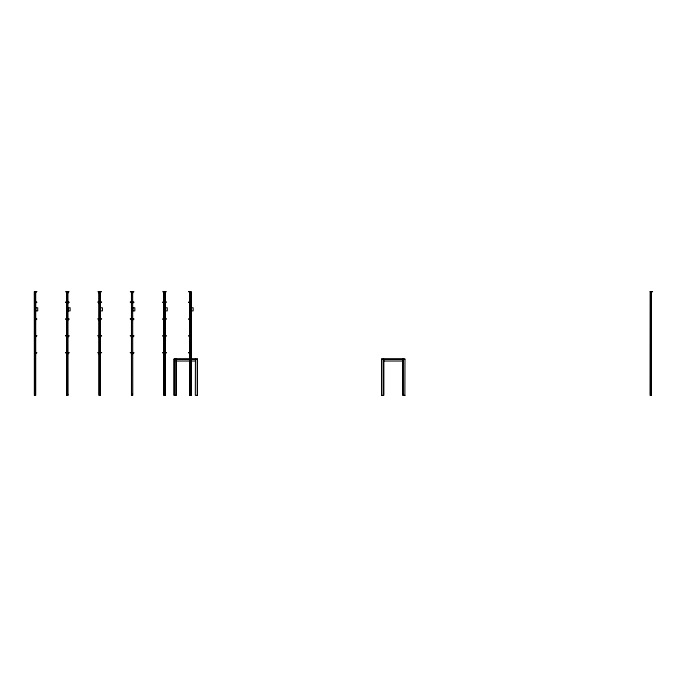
<?xml version="1.0" encoding="UTF-8"?>
<svg xmlns="http://www.w3.org/2000/svg" width="687" height="687" viewBox="0 0 687 687"><rect width="100%" height="100%" fill="white"/><g stroke="black" fill="none" stroke-linecap="round" stroke-linejoin="round"><path stroke-width="1.03" d="M650.057 291.649L652.65 291.649L651.508 291.803L651.353 292.945M35.647 292.945L35.801 291.803L36.943 291.649L34.35 291.649L34.35 395.351L35.647 395.351L35.647 291.649M66.759 292.945L66.596 291.803C62.319 291.632 72.384 291.632 68.107 291.803L67.944 292.945M99.057 292.945L98.902 291.803C94.583 291.632 104.828 291.632 100.508 291.803L100.354 292.945M131.466 292.945L131.311 291.803C126.992 291.632 137.237 291.632 132.917 291.803L132.763 292.945M163.867 292.945L163.712 291.803C159.393 291.632 169.637 291.632 165.318 291.803L165.163 292.945M189.792 292.945L189.638 291.803L188.496 291.649L191.089 291.649L191.089 395.351L189.792 395.351L189.792 291.649M35.647 302.074L36.943 302.228L35.801 302.228L35.647 303.371M66.759 302.074L65.463 302.228L66.596 302.228L66.759 303.371M67.944 302.074L69.241 302.228L68.107 302.228L67.944 303.371M99.057 302.074L97.76 302.074L98.902 302.228L99.057 303.371M100.354 302.074L101.65 302.074L100.508 302.228L100.354 303.371M131.466 302.074L130.169 302.074L131.311 302.228L131.466 303.371M132.763 302.074L134.059 302.228L132.917 302.228L132.763 303.371M163.867 302.074L162.57 302.228L163.712 302.228L163.867 303.371M165.163 302.074L166.46 302.074L165.318 302.228L165.163 303.371M189.792 302.074L188.496 302.228L189.638 302.228L189.792 303.371M35.647 307.776L37.716 307.776L37.716 310.885L35.647 310.885M68.056 307.776L70.126 307.776L70.126 310.885L68.056 310.885M100.354 307.776L102.432 307.776L102.432 310.885L100.354 310.885M132.763 307.776L134.832 307.776L134.832 310.885L132.763 310.885M165.163 307.776L167.242 307.776L167.242 310.885L165.163 310.885M191.089 307.776L193.167 307.776L193.167 310.885L191.089 310.885M35.647 318.923L36.943 319.077L35.801 319.077L35.647 320.219M66.759 318.923L65.463 319.077L66.596 319.077L66.759 320.219M67.944 318.923L69.241 319.077L68.107 319.077L67.944 320.219M99.057 318.923L97.76 318.923L98.902 319.077L99.057 320.219M100.354 318.923L101.65 318.923L100.508 319.077L100.354 320.219M131.466 318.923L130.169 318.923L131.311 319.077L131.466 320.219M132.763 318.923L134.059 319.077L132.917 319.077L132.763 320.219M163.867 318.923L162.57 319.077L163.712 319.077L163.867 320.219M165.163 318.923L166.46 318.923L165.318 319.077L165.163 320.219M189.792 318.923L188.496 319.077L189.638 319.077L189.792 320.219M35.647 335.771L36.943 335.771L35.801 335.926L35.647 337.068M66.759 335.771L65.463 335.771L66.596 335.926L66.759 337.068M67.944 335.771L69.241 335.926L68.107 335.926L67.944 337.068M99.057 335.771L97.76 335.771L98.902 335.926L99.057 337.068M100.354 335.771L101.65 335.926L100.508 335.926L100.354 337.068M131.466 335.771L130.169 335.771L131.311 335.926L131.466 337.068M132.763 335.771L134.059 335.926L132.917 335.926L132.763 337.068M163.867 335.771L162.57 335.926L163.712 335.926L163.867 337.068M165.163 335.771L166.46 335.926L165.318 335.926L165.163 337.068M189.792 335.771L188.496 335.926L189.638 335.926L189.792 337.068M35.647 352.629L36.943 352.783L35.801 352.783L35.647 353.925M66.759 352.629L65.463 352.783L66.596 352.783L66.759 353.925M67.944 352.629L69.241 352.783L68.107 352.783L67.944 353.925M99.057 352.629L97.76 352.783L98.902 352.783L99.057 353.925M100.354 352.629L101.65 352.629L100.508 352.783L100.354 353.925M131.466 352.629L130.169 352.629L131.311 352.783L131.466 353.925M132.763 352.629L134.059 352.783L132.917 352.783L132.763 353.925M163.867 352.629L162.57 352.783L163.712 352.783L163.867 353.925M165.163 352.629L166.46 352.783L165.318 352.783L165.163 353.925M189.792 352.629L188.496 352.783L189.638 352.783L189.792 353.925M174.189 359.155L197.315 359.155M381.749 359.155L404.875 359.155M176.155 361.027L195.34 361.027M383.724 361.027L402.908 361.027M163.867 394.055L164.751 394.055L164.751 395.351M404.978 395.351L402.908 395.351L402.908 359.052M651.353 291.649L651.353 395.351L650.057 395.351L650.16 291.649M651.25 291.649L651.25 395.351M404.875 395.351L404.978 359.052L381.646 359.052L381.646 395.351L383.724 395.351L383.724 359.052M403.011 359.052L403.011 395.351M383.621 359.052L383.621 395.351M381.749 359.052L381.749 395.351M197.315 359.052L197.315 395.351M195.443 359.052L195.34 395.351L197.418 395.351L197.418 359.052L174.086 359.052L174.086 395.351L176.155 395.351L176.155 359.052M191.218 307.776L191.218 310.885M190.986 291.649L190.986 395.351M190.78 394.055L190.78 395.351M189.895 291.649L189.895 395.351M176.052 359.052L176.052 395.351M174.189 359.052L174.189 395.351M165.292 307.776L165.292 310.885M165.163 291.649L165.163 395.351L163.867 395.351L163.867 291.649M165.06 291.649L165.06 395.351M163.97 291.649L163.97 395.351M132.892 307.776L132.892 310.885M132.66 291.649L132.763 395.351L131.466 395.351L131.466 291.649M132.445 394.055L132.445 395.351M131.569 291.649L131.569 395.351M100.482 307.776L100.482 310.885M100.354 291.649L100.354 395.351L99.057 395.351L99.057 291.649M100.25 291.649L100.25 395.351M100.044 394.055L100.044 395.351M99.16 291.649L99.16 395.351M68.185 307.776L68.185 310.885M67.944 291.649L68.056 395.351L66.759 395.351L66.759 291.649M67.738 394.055L67.738 395.351M66.862 291.649L66.862 395.351M35.776 307.776L35.776 310.885M35.544 291.649L35.544 395.351M35.441 394.055L35.441 395.351M34.453 291.649L34.556 395.351"/></g></svg>
